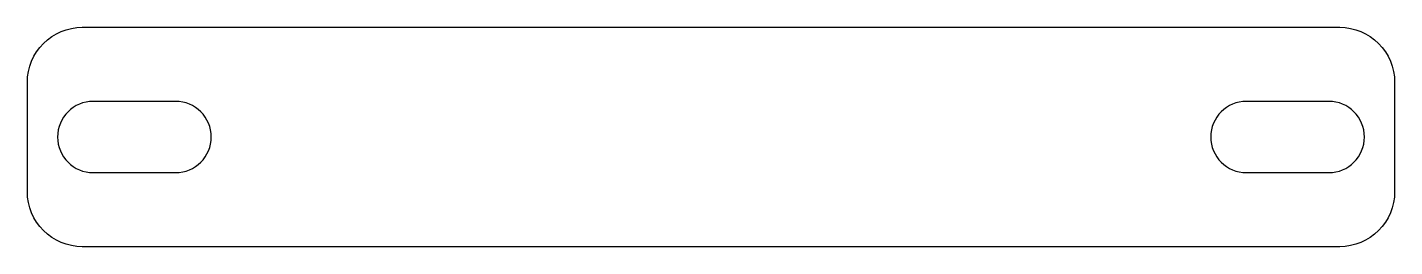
# Model space of a CAD drawing. Extents: x -124 to 124, y -20 to 20.
import ezdxf

# ---------------------------------------------------------------- set-up
doc = ezdxf.new("R2010")
doc.units = 0

msp = doc.modelspace()

# ---------------------------------------------------------------- linework, layer by layer
at = {"layer": '1'}
for points in [[(124.5, 10), (124.5, -10, -0.414214), (114.5, -20), (-114.5, -20, -0.414214), (-124.5, -10), (-124.5, 10, -0.414214), (-114.5, 20), (114.5, 20, -0.414214)], [(-97.5, 6.5), (-112.5, 6.5, 1), (-112.5, -6.5), (-97.5, -6.5, 1)], [(112.5, 6.5), (97.5, 6.5, 1), (97.5, -6.5), (112.5, -6.5, 1)]]:
    msp.add_lwpolyline(points, format="xyb", close=True, dxfattribs=at)

doc.saveas('drawing.dxf')
